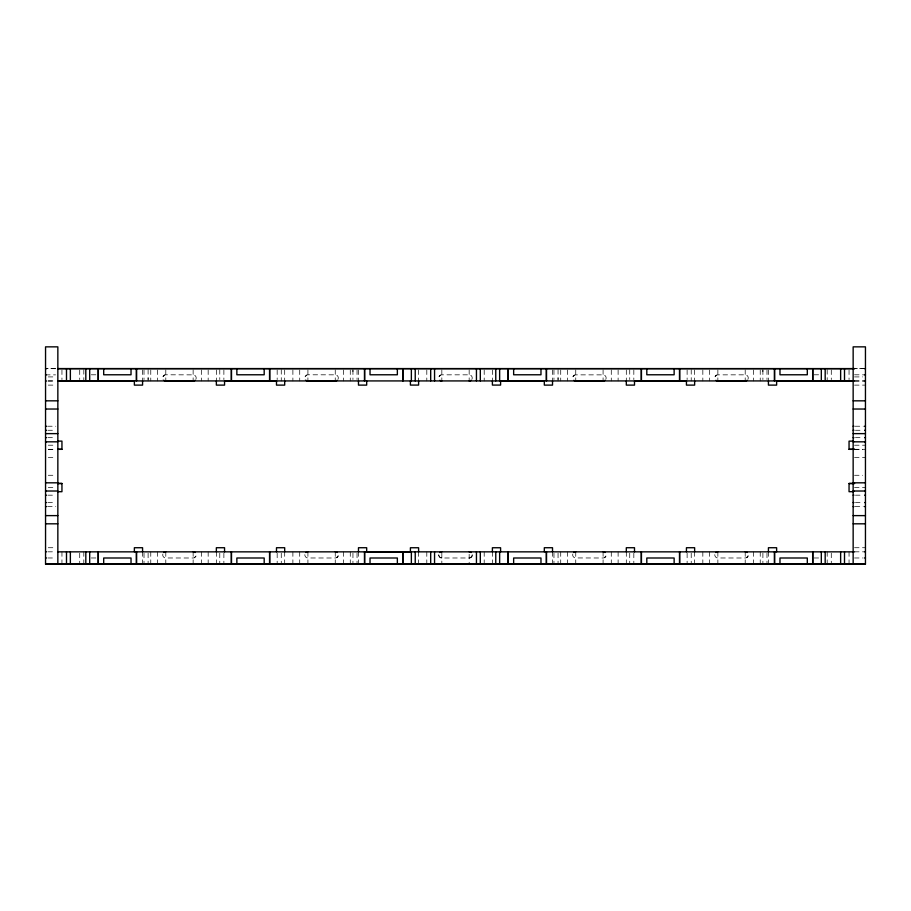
<?xml version="1.0" encoding="UTF-8"?>
<svg xmlns="http://www.w3.org/2000/svg" width="911" height="911" viewBox="0 0 911 911"><rect width="100%" height="100%" fill="white"/><g stroke="black" fill="none" stroke-linecap="round" stroke-linejoin="round"><path stroke-width="0.68" stroke-dasharray="4.55 3.42" d="M148.106 380.946L148.106 377.849M352.944 371.722L352.944 369.65M558.056 380.946L558.056 377.849M762.894 371.722L762.894 369.65M747.373 557.076L748.056 555.995L746.325 557.76L747.373 557.042M195.99 555.995L194.259 557.76M439.66 375.696L438.977 376.778L440.708 375.013L439.66 375.731M337.423 557.076L338.106 555.995L336.375 557.76L337.423 557.042M472.023 556.029L470.292 557.76M605.257 557.076L605.94 555.995L604.209 557.76L605.257 557.042M163.627 375.731L162.944 376.767L164.675 375.081L162.944 376.801L164.675 375.047M305.06 376.801L306.791 375.047M55.389 368.625L45.55 368.625L55.548 368.716M45.55 374.865L55.548 374.865M91.294 374.797L96.953 374.797M814.047 374.797L819.706 374.797M854.518 374.797L865.45 374.865M48.283 376.915L55.115 376.915M854.518 376.915L862.717 376.915M48.283 380.946L55.389 380.923M854.518 380.946L865.45 380.946M47.862 381.014L55.548 381.014M854.518 381.014L865.45 381.014M48.283 385.114L55.115 385.114M854.518 385.114L865.45 385.114M47.6 426.223L55.799 426.223M855.201 426.223L863.4 426.223M47.862 430.265L55.548 430.265M855.463 430.265L863.15 430.265M47.862 437.667L55.548 437.667M855.463 437.667L863.15 437.667M48.283 445.206L55.115 445.206M854.518 445.206L865.45 445.206M48.283 449.305L55.115 449.305M854.518 449.305L865.45 449.305M48.283 449.339L55.115 449.339M854.518 449.339L862.717 449.339M48.283 457.504L55.115 457.504M854.518 457.504L865.45 457.504M48.283 475.269L55.115 475.269M854.518 475.269L862.717 475.269M48.283 487.567L55.115 487.567M854.518 487.567L865.45 487.567M47.862 495.174L55.548 495.174M855.463 495.174L863.15 495.174M47.862 502.576L55.548 502.576M855.463 502.576L863.15 502.576M47.6 506.618L55.799 506.618M855.201 506.618L863.4 506.618M48.283 547.727L55.115 547.727M854.518 547.727L865.45 547.727M47.862 551.827L55.548 551.827M854.518 551.827L865.45 551.827M47.862 557.976L55.548 557.976M91.294 557.976L96.953 557.976M438.772 554.651A3.075 3.075 0 0 0 441.835 557.999L469.165 557.976A3.075 3.075 0 0 0 472.228 554.651M814.047 557.976L819.706 557.976M854.518 557.976L863.15 557.976M849.052 369.991L849.052 379.58M849.052 551.827L849.052 562.782M831.287 370.014L831.287 379.58M831.287 553.193L831.287 562.759M827.188 369.672L827.188 380.946M827.188 551.827L827.188 562.896M768.428 369.991L768.428 381.014M768.428 551.827L768.428 562.782M766.994 369.991L766.994 379.58M766.994 553.193L766.994 562.782M762.894 369.991L762.894 379.58M762.894 553.193L762.894 562.782M760.23 369.991L760.23 380.946M760.23 551.827L760.23 562.782M753.397 369.991L753.397 380.946M753.397 551.827L753.397 562.782M745.198 369.855L745.198 380.946M745.198 551.827L745.198 562.918M717.868 369.855L717.868 380.923M717.868 551.85L717.868 562.918M709.669 369.991L709.669 380.946M709.669 551.827L709.669 562.782M702.837 369.991L702.837 380.946M702.837 551.827L702.837 562.782M694.637 369.991L694.637 380.946M694.637 551.793L694.637 562.782M691.221 369.65L691.221 380.946M691.221 553.193L691.221 562.782M687.122 369.991L687.122 379.58M687.122 553.193L687.122 562.782M633.828 369.991L633.828 379.58M633.828 553.193L633.828 562.782M629.729 369.65L629.729 379.58M629.729 553.193L629.729 562.782M626.312 369.991L626.312 381.014M626.312 551.827L626.312 562.782M618.113 369.991L618.113 380.946M618.113 551.827L618.113 562.782M611.281 369.991L611.281 380.946M611.281 551.827L611.281 562.782M603.082 369.855L603.082 380.946M603.082 551.827L603.082 562.918M575.752 369.855L575.752 380.923M575.752 551.85L575.752 562.918M567.553 369.991L567.553 380.946M567.553 551.827L567.553 562.782M560.72 369.991L560.72 380.946M560.72 551.827L560.72 562.782M558.056 369.65L558.056 379.58M558.056 553.193L558.056 562.782M553.956 369.991L553.956 379.58M553.956 553.193L553.956 562.782M552.521 369.991L552.521 380.946M552.521 551.793L552.521 562.782M492.395 369.991L492.395 380.98M492.395 551.827L492.395 562.782M484.196 369.991L484.196 380.946M484.196 551.827L484.196 562.782M469.165 369.855L469.165 379.716M469.165 554.287L469.165 564.148M441.835 369.855L441.835 379.716M441.835 553.057L441.835 564.148M426.803 369.991L426.803 380.923M426.803 551.85L426.803 562.782M418.604 369.991L418.604 380.946M418.604 551.827L418.604 562.782M358.478 369.991L358.478 381.014M358.478 551.827L358.478 562.782M357.044 369.991L357.044 379.58M357.044 553.193L357.044 562.782M352.944 369.991L352.944 379.58M352.944 553.193L352.944 562.782M350.279 369.991L350.279 380.946M350.279 551.827L350.279 562.782M343.447 369.991L343.447 380.946M343.447 551.827L343.447 562.782M335.248 369.855L335.248 380.946M335.248 551.827L335.248 562.918M307.918 369.855L307.918 380.923M307.918 551.85L307.918 562.918M299.719 369.991L299.719 380.946M299.719 551.827L299.719 562.782M292.886 369.991L292.886 380.946M292.886 551.827L292.886 562.782M284.688 369.991L284.688 380.946M284.688 551.793L284.688 562.782M281.271 369.65L281.271 380.946M281.271 553.193L281.271 562.782M277.172 369.991L277.172 379.58M277.172 553.193L277.172 562.782M223.878 369.991L223.878 379.58M223.878 553.193L223.878 562.782M219.779 369.65L219.779 379.58M219.779 553.193L219.779 562.782M216.362 369.991L216.362 381.014M216.362 551.827L216.362 562.782M208.163 369.991L208.163 380.946M208.163 551.827L208.163 562.782M201.331 369.991L201.331 380.946M201.331 551.827L201.331 562.782M193.132 369.855L193.132 380.946M193.132 551.827L193.132 562.918M165.802 369.855L165.802 380.923M165.802 551.85L165.802 562.918M157.603 369.991L157.603 380.946M157.603 551.827L157.603 562.782M150.77 369.991L150.77 380.946M150.77 551.827L150.77 562.782M148.106 369.65L148.106 379.58M148.106 553.193L148.106 562.782M144.006 369.991L144.006 379.58M144.006 553.193L144.006 562.782M142.571 369.991L142.571 380.946M142.571 551.793L142.571 562.782M83.812 369.672L83.812 380.946M83.812 551.827L83.812 562.896M79.712 370.014L79.712 379.58M79.712 553.193L79.712 562.759M61.948 369.991L61.948 379.58M61.948 551.827L61.948 562.782M162.841 554.047A3.075 3.075 0 0 0 165.802 557.976L193.132 557.999A3.075 3.075 0 0 0 196.195 554.594M304.855 554.617A3.075 3.075 0 0 0 307.918 557.976L335.248 557.999A3.075 3.075 0 0 0 338.209 554.047M195.865 379.352A3.075 3.075 0 0 0 193.132 374.865L165.802 374.797A3.075 3.075 0 0 0 163.069 379.318M337.981 379.318A3.075 3.075 0 0 0 335.248 374.831L307.918 374.797A3.075 3.075 0 0 0 305.185 379.318M572.791 554.025A3.075 3.075 0 0 0 575.752 557.942L603.082 557.999A3.075 3.075 0 0 0 606.145 554.594M714.805 554.617A3.075 3.075 0 0 0 717.868 557.976L745.198 557.999A3.075 3.075 0 0 0 748.159 554.047M605.815 379.352A3.075 3.075 0 0 0 603.082 374.865L575.752 374.865A3.075 3.075 0 0 0 573.019 379.318M747.931 379.318A3.075 3.075 0 0 0 745.198 374.831L717.868 374.865A3.075 3.075 0 0 0 715.135 379.318M471.898 379.318A3.075 3.075 0 0 0 469.165 374.831L441.835 374.831A3.075 3.075 0 0 0 439.102 379.318M441.835 557.976A3.075 3.075 0 0 1 438.772 554.617M472.228 554.617A3.075 3.075 0 0 1 469.165 557.976M573.577 375.731L572.894 376.801L574.625 375.047L573.577 375.765M715.693 375.731L715.01 376.801L716.741 375.047L715.693 375.765M865.45 368.625L854.518 368.625L865.45 368.648"/><path stroke-width="1.37" d="M45.55 368.648L46.324 368.716M864.687 368.716L865.45 368.648M45.55 374.865L46.324 374.865M864.687 374.865L865.45 374.865M57.848 380.923L854.518 380.923M45.55 381.014L46.324 381.014M57.848 381.014L134.373 381.014M276.488 381.014L224.561 381.014L224.561 385.114L216.362 385.114L216.362 380.98M686.438 381.014L634.511 381.014L634.511 385.114L626.312 385.114L626.312 380.98M853.926 381.014L776.627 381.014L776.627 385.114L768.428 385.114L768.428 380.98M864.687 381.014L865.45 381.014M45.55 400.829L57.848 400.829M853.151 400.829L865.45 400.829M45.55 409.028L57.848 409.028M853.151 409.028L865.45 409.028M45.55 426.223L46.324 426.223M853.151 426.223L853.926 426.223M864.687 426.223L865.45 426.223M45.55 430.265L46.324 430.265M853.151 430.265L853.926 430.265M864.687 430.265L865.45 430.265M45.55 433.625L57.848 433.625M853.151 433.625L865.45 433.625M45.55 437.667L46.324 437.667M853.151 437.667L853.926 437.667M864.687 437.667L865.45 437.667M57.848 441.14L61.948 441.106L61.948 449.339L57.848 449.339M853.151 441.106L849.052 441.14L849.052 449.339L854.518 449.339M45.55 441.71L46.324 441.71M853.151 441.71L853.926 441.71M864.687 441.71L865.45 441.71M45.55 441.824L57.848 441.824M853.151 441.824L865.45 441.824M57.848 449.305L61.948 449.305M849.052 449.305L854.518 449.305M45.55 482.819L57.848 482.819M853.151 482.819L865.45 482.819M57.848 483.468L61.948 483.468L61.948 491.701L57.848 491.701M854.518 483.468L849.052 483.468L849.052 491.701L853.151 491.667M57.848 483.502L61.948 483.502M849.052 483.502L854.518 483.502M45.55 491.018L57.848 491.018M853.151 491.018L865.45 491.018M45.55 491.131L46.324 491.131M853.151 491.131L853.926 491.131M864.687 491.131L865.45 491.131M45.55 495.174L46.324 495.174M853.151 495.174L853.926 495.174M864.687 495.174L865.45 495.174M45.55 502.576L46.324 502.576M853.151 502.576L853.926 502.576M864.687 502.576L865.45 502.576M45.55 506.618L46.324 506.618M853.151 506.618L853.926 506.618M864.687 506.618L865.45 506.618M45.55 515.615L57.848 515.615M853.151 515.615L865.45 515.615M45.55 523.814L57.848 523.814M853.151 523.814L865.45 523.814M45.55 551.827L46.324 551.827M57.848 551.85L854.518 551.85M864.687 551.827L865.45 551.827M45.55 557.976L46.324 557.976M864.687 557.976L865.45 557.976M57.848 564.148L57.848 346.852L45.55 346.852L45.55 564.148L865.45 564.125L865.45 346.852L853.151 346.852L853.151 564.148M45.55 564.148L865.45 564.148M544.322 381.014L500.594 380.98L500.594 385.08L492.395 385.08L492.395 380.946M844.508 368.625L844.508 380.923M844.508 551.85L844.508 564.148M840.637 368.625L840.637 380.923M840.637 551.85L840.637 564.148M825.184 368.625L825.184 380.923M825.184 551.85L825.184 564.148M821.312 368.625L821.312 380.923M821.312 551.85L821.312 564.148M812.84 368.625L812.84 380.923M812.84 551.85L812.84 564.148M812.669 368.625L812.669 380.923M812.669 551.85L812.669 564.148M807.305 368.625L807.305 374.774L779.975 374.774L779.975 368.625M807.305 564.148L807.305 557.999L779.975 557.999L779.975 564.148M776.627 551.827L776.627 547.727L768.428 547.727L768.428 551.827M774.612 368.625L774.612 380.923M774.612 551.85L774.612 564.148M774.441 368.625L774.441 380.923M774.441 551.85L774.441 564.148M694.637 381.014L694.637 385.114L686.438 385.114L686.438 380.98M694.637 551.827L694.637 547.727L686.438 547.727L686.438 551.827M679.674 368.625L679.674 380.923M679.674 551.85L679.674 564.148M679.504 368.625L679.504 380.923M679.504 551.85L679.504 564.148M674.14 368.625L674.14 374.774L646.81 374.774L646.81 368.625M674.14 564.148L674.14 557.999L646.81 557.999L646.81 564.148M641.446 368.625L641.446 380.923M641.446 551.85L641.446 564.148M641.276 368.625L641.276 380.923M641.276 551.85L641.276 564.148M634.511 551.827L634.511 547.727L626.312 547.727L626.312 551.827M552.521 381.014L552.521 385.114L544.322 385.114L544.322 380.98M552.521 551.827L552.521 547.727L544.322 547.727L544.322 551.827M546.509 368.625L546.509 380.923M546.509 551.85L546.509 564.148M546.338 368.625L546.338 380.923M546.338 551.85L546.338 564.148M540.975 368.625L540.975 374.774L513.645 374.774L513.645 368.625M540.975 564.148L540.975 557.999L513.645 557.999L513.645 564.148M508.281 368.625L508.281 380.923M508.281 551.85L508.281 564.148M508.11 368.625L508.11 380.923M508.11 551.85L508.11 564.148M500.594 551.85L500.594 547.75L492.395 547.75L492.395 551.85M499.638 368.625L499.638 380.923M499.638 551.85L499.638 564.148M495.766 368.625L495.766 380.923M495.766 551.85L495.766 564.148M480.313 368.625L480.313 380.923M480.313 551.85L480.313 564.148M476.442 368.625L476.442 380.923M476.442 551.85L476.442 564.148M434.558 368.625L434.558 380.923M434.558 551.85L434.558 564.148M430.687 368.625L430.687 380.923M430.687 551.85L430.687 564.148M418.604 380.98L418.604 385.08L410.405 385.08L410.405 380.946M418.604 551.85L418.604 547.75L410.405 547.75L410.405 551.85L366.677 551.827L366.677 547.727L358.478 547.727L358.478 551.827M415.234 368.625L415.234 380.923M415.234 551.85L415.234 564.148M411.362 368.625L411.362 380.923M411.362 551.85L411.362 564.148M402.89 368.625L402.89 380.923M402.89 551.85L402.89 564.148M402.719 368.625L402.719 380.923M402.719 551.85L402.719 564.148M397.355 368.625L397.355 374.774L370.025 374.774L370.025 368.625M397.355 564.148L397.355 557.999L370.025 557.999L370.025 564.148M366.677 381.014L366.677 385.114L358.478 385.114L358.478 380.98M364.662 368.625L364.662 380.923M364.662 551.85L364.662 564.148M364.491 368.625L364.491 380.923M364.491 551.85L364.491 564.148M284.688 381.014L284.688 385.114L276.488 385.114L276.488 380.98M284.688 551.827L284.688 547.727L276.488 547.727L276.488 551.827M269.724 368.625L269.724 380.923M269.724 551.85L269.724 564.148M269.554 368.625L269.554 380.923M269.554 551.85L269.554 564.148M264.19 368.625L264.19 374.774L236.86 374.774L236.86 368.625M264.19 564.148L264.19 557.999L236.86 557.999L236.86 564.148M231.496 368.625L231.496 380.923M231.496 551.85L231.496 564.148M231.326 368.625L231.326 380.923M231.326 551.85L231.326 564.148M224.561 551.827L224.561 547.727L216.362 547.727L216.362 551.827M142.571 381.014L142.571 385.114L134.373 385.114L134.373 380.98M142.571 551.827L142.571 547.727L134.373 547.727L134.373 551.827M136.559 368.625L136.559 380.923M136.559 551.85L136.559 564.148M136.388 368.625L136.388 380.923M136.388 551.85L136.388 564.148M131.025 368.625L131.025 374.774L103.695 374.774L103.695 368.625M131.025 564.148L131.025 557.999L103.695 557.999L103.695 564.148M98.331 368.625L98.331 380.923M98.331 551.85L98.331 564.148M98.16 368.625L98.16 380.923M98.16 551.85L98.16 564.148M89.688 368.625L89.688 380.923M89.688 551.85L89.688 564.148M85.816 368.625L85.816 380.923M85.816 551.85L85.816 564.148M70.363 368.625L70.363 380.923M70.363 551.85L70.363 564.148M66.492 368.625L66.492 380.923M66.492 551.85L66.492 564.148M193.132 551.827A3.075 3.075 0 0 1 195.068 552.51M163.866 552.51A3.075 3.075 0 0 1 165.802 551.827M335.248 551.827A3.075 3.075 0 0 1 337.184 552.51M305.982 552.51A3.075 3.075 0 0 1 307.918 551.827M195.068 380.32A3.075 3.075 0 0 1 193.132 381.014L165.802 381.014A3.075 3.075 0 0 1 163.866 380.32M337.184 380.32A3.075 3.075 0 0 1 335.248 381.014L307.918 381.014A3.075 3.075 0 0 1 305.982 380.32M603.082 551.827A3.075 3.075 0 0 1 605.018 552.51M573.816 552.51A3.075 3.075 0 0 1 575.752 551.827M745.198 551.827A3.075 3.075 0 0 1 747.134 552.51M715.932 552.51A3.075 3.075 0 0 1 717.868 551.827M605.018 380.32A3.075 3.075 0 0 1 603.082 381.014L575.752 381.014A3.075 3.075 0 0 1 573.816 380.32M747.134 380.32A3.075 3.075 0 0 1 745.198 381.014L717.868 381.014A3.075 3.075 0 0 1 715.932 380.32M469.165 551.85A3.075 3.075 0 0 1 471.101 552.544M439.899 552.544A3.075 3.075 0 0 1 441.835 551.85M471.101 380.297A3.075 3.075 0 0 1 469.165 380.98M441.835 380.98A3.075 3.075 0 0 1 439.899 380.297M854.518 368.625L57.848 368.625L854.518 368.648"/></g></svg>
